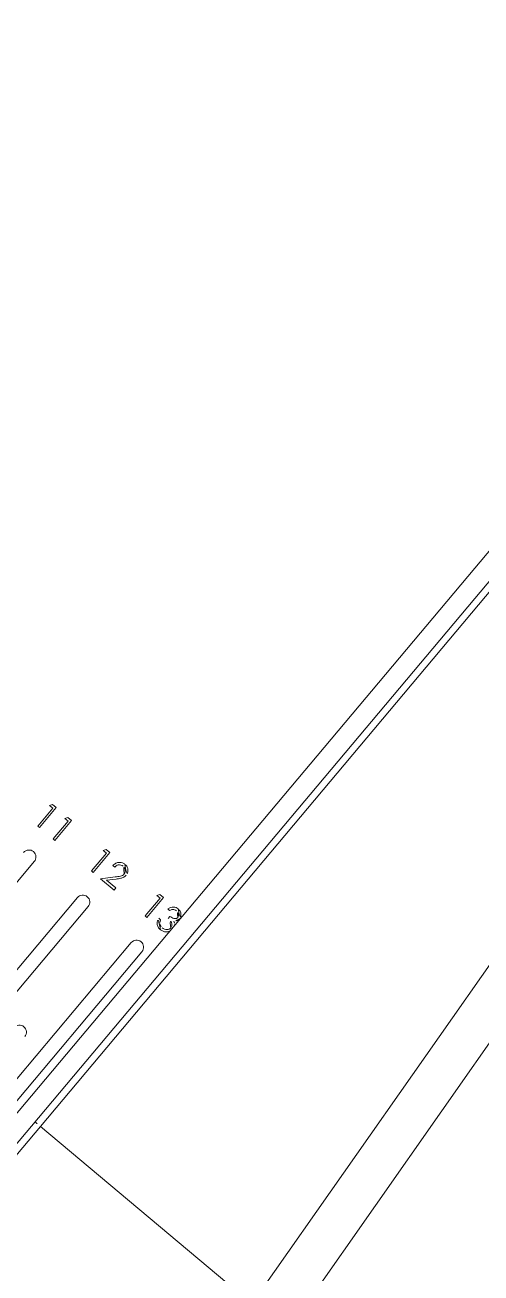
# Model space of a CAD drawing. Header units: metres. Extents: x 822482 to 822767, y 9662202 to 9662512.
# Drawn here: x 822694.8029 to 822694.8678, y 9662401.834 to 9662402.0119 of the extents above; entities that cross this region are included whole.
import ezdxf

# ---------------------------------------------------------------- set-up
doc = ezdxf.new("R2010")
doc.units = ezdxf.units.M
doc.layers.add('ARQ_NE_EQUIPAMENTOS', color=7, linetype='Continuous')

# ---------------------------------------------------------------- blocks, each defined once
blk = doc.blocks.new('20006_ARQ_1400_3PV$0$QSR-005')
at = {"color": 0, "linetype": 'Continuous', "lineweight": 15}
for p, q in [((0.5585223799572215, -0.2705668265235222), (0.5585223799572215, -0.6403040788827943)), ((0.5613020969263841, -0.270571743475708), (0.5613020969263841, -0.6403040788827943)), ((0.6079987196338142, -0.5519329953933603), (0.5902836263009245, -0.3494641519012445)), ((0.5623021752013101, -0.3506215428464126), (0.5623021752013101, -0.5520128362669625)), ((0.6014251419573403, -0.5497300909275926), (0.5840042313637256, -0.3506215428464126)), ((0.5339230767685427, -0.516123225606266), (0.5341404954542953, -0.5157433463503309)), ((0.5341404954542953, -0.5157433463503309), (0.5348251735962709, -0.5157433463503309)), ((0.5348251735962709, -0.5157433463503309), (0.5348251735962709, -0.5194471895830004)), ((0.5367721674630933, -0.516123225606266), (0.536989586148846, -0.5157433463503309)), ((0.536989586148846, -0.5157433463503309), (0.5376742642908215, -0.5157433463503309)), ((0.5376742642908215, -0.5157433463503309), (0.5376742642908215, -0.5194471895830004)), ((0.5438950133983108, -0.516123225606266), (0.5441124320840635, -0.5157433463503309)), ((0.5441124320840635, -0.5157433463503309), (0.544797110226039, -0.5157433463503309)), ((0.544797110226039, -0.5157433463503309), (0.544797110226039, -0.5194471895830004)), ((0.5538667116303971, -0.516123225606266), (0.5540841303161498, -0.5157433463503309)), ((0.5540841303161498, -0.5157433463503309), (0.554769046855807, -0.5157433463503309)), ((0.554769046855807, -0.5157433463503309), (0.554769046855807, -0.5194471895830004)), ((0.5344928472279163, -0.516123225606266), (0.5339230767685427, -0.516123225606266)), ((0.5344928472279163, -0.5194471895830004), (0.5344928472279163, -0.516123225606266)), ((0.537341937922467, -0.516123225606266), (0.5367721674630933, -0.516123225606266)), ((0.537341937922467, -0.5194471895830004), (0.537341937922467, -0.516123225606266)), ((0.5444647838576845, -0.516123225606266), (0.5438950133983108, -0.516123225606266)), ((0.5444647838576845, -0.5194471895830004), (0.5444647838576845, -0.516123225606266)), ((0.5466489834178446, -0.5168829915680642), (0.5463166570494903, -0.5168829915680642)), ((0.5544367204874526, -0.516123225606266), (0.5538667116303971, -0.516123225606266)), ((0.5544367204874526, -0.5194471895830004), (0.5544367204874526, -0.516123225606266)), ((0.5566209200476128, -0.5165980802636307), (0.5562885936792584, -0.5165980802636307)), ((0.5571906905069864, -0.5175952679666658), (0.5571906905069864, -0.5172153849857666)), ((0.5584418015407914, -0.517688753382584), (0.5585223799572215, -0.5178475783881202)), ((0.5348251735962709, -0.5194471895830004), (0.5344928472279163, -0.5194471895830004)), ((0.5376742642908215, -0.5194471895830004), (0.537341937922467, -0.5194471895830004)), ((0.544797110226039, -0.5194471895830004), (0.5444647838576845, -0.5194471895830004)), ((0.5461743336334876, -0.5194471895830004), (0.5476106796660093, -0.5179143073892263)), ((0.548690859562002, -0.5194471895830004), (0.5461743336334876, -0.5194471895830004)), ((0.5478941345096059, -0.5180782802947026), (0.5469674827206578, -0.5190673066021012)), ((0.5469674827206578, -0.5190673066021012), (0.548690859562002, -0.5190673066021012)), ((0.548690859562002, -0.5190673066021012), (0.548690859562002, -0.5194471895830004)), ((0.554769046855807, -0.5194471895830004), (0.5544367204874526, -0.5194471895830004)), ((0.5561460318655741, -0.5184499981550019), (0.5564785966316103, -0.5184499981550019)), ((0.5373743600071846, -0.5616314796385149), (0.5373743600071846, -0.5236348087612812)), ((0.5453735558205016, -0.5236348087612812), (0.5453735558205016, -0.5616314796385149)), ((0.5473734739726718, -0.5616314796385149), (0.5473734739726718, -0.5236348087612812)), ((0.5553726697859888, -0.5236348087612812), (0.5553726697859888, -0.5616314796385149)), ((0.5573725879381589, -0.5616314796385149), (0.5573725879381589, -0.5236348087612812)), ((0.5623021752013101, -0.5520128362669625), (0.6014251419573403, -0.5520128362669625)), ((0.5623021752013101, -0.5520128362669625), (0.5623021752013101, -0.6084392487463726))]:
    blk.add_line(p, q, dxfattribs=at)
for centre, radius, start, end in [((0.5363743480626938, -0.5236348103020723), 0.0009999123501396754, 1.3041546415873e-10, 179.9999999998696), ((0.5463734715640883, -0.5236348103020723), 0.0009999123501396754, 6.552578754751137e-11, 180), ((0.5563725950654831, -0.523634810302072), 0.0009999123501398175, 0, 180), ((0.551373033314786, -0.5436330573048613), 0.0009999123501393912, 6.488967661121867e-11, 179.9999999998206), ((0.5620522674829304, -0.5321116351070354), 0.01990277019602034, 267.839909218614, 270.7194492863302)]:
    blk.add_arc(centre, radius, start, end, dxfattribs=at)
for points, knots in [([(0.5463166570494903, -0.5168829915680642), (0.5463382932197552, -0.5167029467474491), (0.5463815181913744, -0.5163432512853734), (0.5466972969063238, -0.5159317009928346), (0.5470994297846802, -0.5156846894246321), (0.5473828347481128, -0.515660484195626), (0.5475246181028989, -0.5156483746738652)], [0, 0, 0, 0, 0.2800349965880951, 0.559456901625694, 0.7796027364536289, 0.9999999999999999, 0.9999999999999999, 0.9999999999999999, 0.9999999999999999]), ([(0.5475074534698131, -0.5160282576547641), (0.5473809201751688, -0.516041168379249), (0.5471281365668322, -0.5160669609544817), (0.5468424014816134, -0.5162980018352974), (0.5466884032011862, -0.5165878350351165), (0.5466621329672964, -0.5167845340145962), (0.5466489834178446, -0.5168829915680642)], [0, 0, 0, 0, 0.2797198386232394, 0.5588141076191503, 0.7791646723164685, 1, 1, 1, 1]), ([(0.5483110920549802, -0.5167791172281706), (0.5482955208740191, -0.5166646062620717), (0.5482643354846884, -0.5164352679049271), (0.5480381737623986, -0.5161929542946033), (0.54777781912991, -0.5160487809975745), (0.5475976448134093, -0.5160351040414781), (0.5475074534698131, -0.5160282576547641)], [0, 0, 0, 0, 0.2791108944618227, 0.5589930482435648, 0.7792415129588928, 1, 1, 1, 1]), ([(0.5475246181028989, -0.5156483746738652), (0.5476897781909372, -0.5156637856237176), (0.548019742714923, -0.5156945743378232), (0.5483863726093777, -0.515996229149821), (0.5486083950653101, -0.5163621960043405), (0.5486317427146937, -0.5166203425925393), (0.5486434184233345, -0.5167494367167933)], [0, 0, 0, 0, 0.2799109795524704, 0.5592192049748601, 0.779574035361642, 1, 1, 1, 1]), ([(0.5562885936792584, -0.5165980802636307), (0.556331257364323, -0.5164556352582639), (0.556416451153947, -0.5161711912445384), (0.5566995191486345, -0.5158563796434088), (0.5570419611935636, -0.5156755520066822), (0.5572747318900718, -0.5156574371944187), (0.5573911829573351, -0.5156483746738652)], [0, 0, 0, 0, 0.280271263477365, 0.5596649942903718, 0.7797081757376744, 0.9999999999999999, 0.9999999999999999, 0.9999999999999999, 0.9999999999999999]), ([(0.5573954741156065, -0.5160282576547641), (0.5572991700155275, -0.5160359077201848), (0.5571068933229285, -0.5160511815172093), (0.5568008274399728, -0.5162365074153372), (0.5566891727428486, -0.5164609079045828), (0.5566209200476128, -0.5165980802636307)], [0, 0, 0, 0, 0.2806060802756535, 0.5602462303655326, 1, 1, 1, 1]), ([(0.5573911829573351, -0.5156483746738652), (0.5575410710851006, -0.5156645009688059), (0.5578407962461162, -0.5156967480614858), (0.5581996861801605, -0.5159344859121926), (0.5584272002514222, -0.5162577305162357), (0.558457601308311, -0.5164930832041403), (0.5584727932394183, -0.5166106929909806)], [0, 0, 0, 0, 0.280001359401126, 0.5599072707240407, 0.7800780924112191, 0.9999999999999999, 0.9999999999999999, 0.9999999999999999, 0.9999999999999999]), ([(0.5581404668710633, -0.5166092067304335), (0.5581217068708711, -0.5165122644241986), (0.5580840313272631, -0.5163175760420808), (0.5578005226379329, -0.5160776172434804), (0.55754896653894, -0.5160469623838748), (0.5573954741156065, -0.5160282576547641)], [0, 0, 0, 0, 0.2788232797997029, 0.5599583437735197, 1, 1, 1, 1]), ([(0.5476106796660093, -0.5179143073892263), (0.547788271633919, -0.5177313396910725), (0.5480355122821915, -0.5174766150386205), (0.5482813373134482, -0.5170816591252136), (0.5483011802099848, -0.5168798994307284), (0.5483110920549802, -0.5167791172281706)], [0, 0, 0, 0, 0.5606610029946285, 0.7805431263133372, 1, 1, 1, 1]), ([(0.5486434184233345, -0.5167494367167933), (0.5486283880412651, -0.5168963391698864), (0.5485982952721794, -0.5171904568828463), (0.5483020502426118, -0.5176345425035338), (0.5480489453676419, -0.5179098743651542), (0.5478941345096059, -0.5180782802947026)], [0, 0, 0, 0, 0.2792936863539479, 0.5591820867859854, 1, 1, 1, 1]), ([(0.5571906905069864, -0.5172153849857666), (0.5573999814431777, -0.5171960654870187), (0.5577138441027197, -0.5171670930462224), (0.558020409521878, -0.5169496120360613), (0.5581256704694811, -0.5167654345775687), (0.558135536628494, -0.516661262710272), (0.558140466871064, -0.5166092067304335)], [0, 0, 0, 0, 0.4994325329164016, 0.7489728217360048, 0.8745585917796611, 0.9999999999999999, 0.9999999999999999, 0.9999999999999999, 0.9999999999999999]), ([(0.5583304698234158, -0.5183787731226164), (0.5583251075118872, -0.5183141867087857), (0.5583143815228174, -0.5181849974281234), (0.5581988696930359, -0.5179514528037332), (0.5578543122554175, -0.5176323017391353), (0.5574562066708201, -0.5176100852405443), (0.5571906905069864, -0.5175952679666658)], [0, 0, 0, 0, 0.1255692814151716, 0.251170550849822, 0.5005688681669902, 0.9999999999999999, 0.9999999999999999, 0.9999999999999999, 0.9999999999999999]), ([(0.5584727932394183, -0.5166106929909806), (0.5584668419085771, -0.5166962727843059), (0.5584549431215314, -0.5168673766538925), (0.5583213822919592, -0.517151598218436), (0.558146869139983, -0.5172888782266896), (0.5580403398447306, -0.5173726790311901)], [0, 0, 0, 0, 0.2804806731242147, 0.5607787381935607, 1, 1, 1, 1]), ([(0.5580403398447306, -0.5173726790311901), (0.5581266011954046, -0.5174176976241522), (0.5582806965334376, -0.517498117826783), (0.5583925588595312, -0.5176304845176662), (0.5584418015407909, -0.517688753382584)], [0, 0, 0, 0, 0.55979208568951, 1, 1, 1, 1]), ([(0.5573814086523835, -0.5195421575345023), (0.5572114743651505, -0.5195272768633865), (0.5568720830360335, -0.519497557312198), (0.5564711373729684, -0.5192132144704906), (0.5562384467800471, -0.5188389622674012), (0.5561768602128804, -0.5185797512453469), (0.5561460318655737, -0.5184499981550019)], [0, 0, 0, 0, 0.2798738091651541, 0.5589616176011807, 0.7792297078127709, 1, 1, 1, 1]), ([(0.5564785966316103, -0.5184499981550019), (0.5565124878396389, -0.5185576758575541), (0.5565729251900172, -0.5187496948328498), (0.5567088051201851, -0.5188971725091556), (0.5567684882126137, -0.5189619497266245)], [0, 0, 0, 0, 0.5607659471485178, 0.9999999999999999, 0.9999999999999999, 0.9999999999999999, 0.9999999999999999]), ([(0.5567684882126137, -0.5189619497266245), (0.5568749740116458, -0.519028521406599), (0.5570655086625197, -0.5191476378701769), (0.5572888486270468, -0.5191577969113199), (0.5573873685944272, -0.519162278278567)], [0, 0, 0, 0, 0.5588789154316747, 1, 1, 1, 1]), ([(0.5585223799572215, -0.5188869028814036), (0.5584222211263802, -0.5190332905017487), (0.5582403045975112, -0.5192991714783821), (0.5578093656983413, -0.5195078813808791), (0.5575241168094368, -0.5195307276801264), (0.5573814086523835, -0.5195421575345023)], [0, 0, 0, 0, 0.3797199567533108, 0.6896779434678276, 1, 1, 1, 1]), ([(0.5573873685944272, -0.519162278278567), (0.5575158221956763, -0.5191537026663589), (0.5577722131843249, -0.5191365859045789), (0.5580824805245744, -0.5189442981933905), (0.5582932087740767, -0.518680540223194), (0.5583180589334785, -0.518479285543451), (0.5583304698234158, -0.5183787731226164)], [0, 0, 0, 0, 0.2806151316181522, 0.5601025609715331, 0.7803024676385997, 1, 1, 1, 1])]:
    blk.add_open_spline(points, degree=3, knots=knots, dxfattribs=at)
blk = doc.blocks.new('A$C8f1b9c42')
at = {"layer": 'ARQ_NE_EQUIPAMENTOS', "transparency": 33554687, "rotation": 180.0000000035784}
blk.add_blockref('20006_ARQ_1400_3PV$0$QSR-005', (306.775063325651, -244.0988979833201), dxfattribs=at)

msp = doc.modelspace()

# ---------------------------------------------------------------- block references
at = {"ltscale": 10, "rotation": 140.0090103764572}
msp.add_blockref('A$C8f1b9c42', (822772.889044792, 9662018.469655523), dxfattribs=at)

doc.saveas('drawing.dxf')
